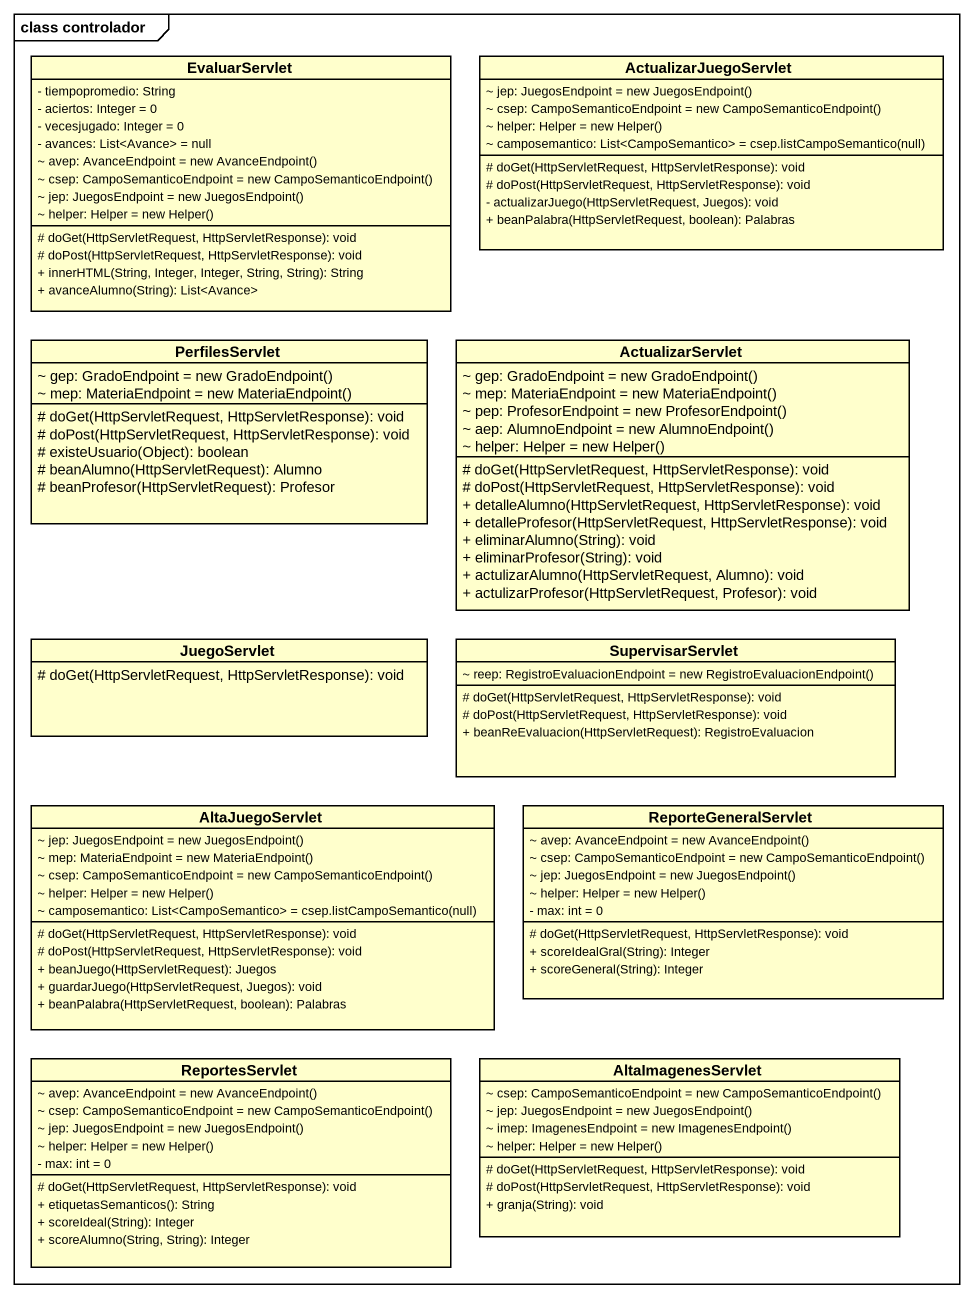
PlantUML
@startuml
mainframe class controlador
hide circle
hide empty members
skinparam classAttributeIconSize 0
class EvaluarServlet {
  - tiempopromedio: String
  - aciertos: Integer = 0
  - vecesjugado: Integer = 0
  - avances: List<Avance> = null
  {field} ~ avep: AvanceEndpoint = new AvanceEndpoint()
  {field} ~ csep: CampoSemanticoEndpoint = new CampoSemanticoEndpoint()
  {field} ~ jep: JuegosEndpoint = new JuegosEndpoint()
  {field} ~ helper: Helper = new Helper()
  # doGet(HttpServletRequest, HttpServletResponse): void
  # doPost(HttpServletRequest, HttpServletResponse): void
  + innerHTML(String, Integer, Integer, String, String): String
  + avanceAlumno(String): List<Avance>
}
class ActualizarJuegoServlet {
  {field} ~ jep: JuegosEndpoint = new JuegosEndpoint()
  {field} ~ csep: CampoSemanticoEndpoint = new CampoSemanticoEndpoint()
  {field} ~ helper: Helper = new Helper()
  {field} ~ camposemantico: List<CampoSemantico> = csep.listCampoSemantico(null)
  # doGet(HttpServletRequest, HttpServletResponse): void
  # doPost(HttpServletRequest, HttpServletResponse): void
  - actualizarJuego(HttpServletRequest, Juegos): void
  + beanPalabra(HttpServletRequest, boolean): Palabras
}
class PerfilesServlet {
  {field} ~ gep: GradoEndpoint = new GradoEndpoint()
  {field} ~ mep: MateriaEndpoint = new MateriaEndpoint()
  # doGet(HttpServletRequest, HttpServletResponse): void
  # doPost(HttpServletRequest, HttpServletResponse): void
  # existeUsuario(Object): boolean
  # beanAlumno(HttpServletRequest): Alumno
  # beanProfesor(HttpServletRequest): Profesor
}
class ActualizarServlet {
  {field} ~ gep: GradoEndpoint = new GradoEndpoint()
  {field} ~ mep: MateriaEndpoint = new MateriaEndpoint()
  {field} ~ pep: ProfesorEndpoint = new ProfesorEndpoint()
  {field} ~ aep: AlumnoEndpoint = new AlumnoEndpoint()
  {field} ~ helper: Helper = new Helper()
  # doGet(HttpServletRequest, HttpServletResponse): void
  # doPost(HttpServletRequest, HttpServletResponse): void
  + detalleAlumno(HttpServletRequest, HttpServletResponse): void
  + detalleProfesor(HttpServletRequest, HttpServletResponse): void
  + eliminarAlumno(String): void
  + eliminarProfesor(String): void
  + actulizarAlumno(HttpServletRequest, Alumno): void
  + actulizarProfesor(HttpServletRequest, Profesor): void
}
class JuegoServlet {
  # doGet(HttpServletRequest, HttpServletResponse): void
}
class SupervisarServlet {
  {field} ~ reep: RegistroEvaluacionEndpoint = new RegistroEvaluacionEndpoint()
  # doGet(HttpServletRequest, HttpServletResponse): void
  # doPost(HttpServletRequest, HttpServletResponse): void
  + beanReEvaluacion(HttpServletRequest): RegistroEvaluacion
}
class AltaJuegoServlet {
  {field} ~ jep: JuegosEndpoint = new JuegosEndpoint()
  {field} ~ mep: MateriaEndpoint = new MateriaEndpoint()
  {field} ~ csep: CampoSemanticoEndpoint = new CampoSemanticoEndpoint()
  {field} ~ helper: Helper = new Helper()
  {field} ~ camposemantico: List<CampoSemantico> = csep.listCampoSemantico(null)
  # doGet(HttpServletRequest, HttpServletResponse): void
  # doPost(HttpServletRequest, HttpServletResponse): void
  + beanJuego(HttpServletRequest): Juegos
  + guardarJuego(HttpServletRequest, Juegos): void
  + beanPalabra(HttpServletRequest, boolean): Palabras
}
class ReporteGeneralServlet {
  {field} ~ avep: AvanceEndpoint = new AvanceEndpoint()
  {field} ~ csep: CampoSemanticoEndpoint = new CampoSemanticoEndpoint()
  {field} ~ jep: JuegosEndpoint = new JuegosEndpoint()
  {field} ~ helper: Helper = new Helper()
  - max: int = 0
  # doGet(HttpServletRequest, HttpServletResponse): void
  + scoreIdealGral(String): Integer
  + scoreGeneral(String): Integer
}
class ReportesServlet {
  {field} ~ avep: AvanceEndpoint = new AvanceEndpoint()
  {field} ~ csep: CampoSemanticoEndpoint = new CampoSemanticoEndpoint()
  {field} ~ jep: JuegosEndpoint = new JuegosEndpoint()
  {field} ~ helper: Helper = new Helper()
  - max: int = 0
  # doGet(HttpServletRequest, HttpServletResponse): void
  + etiquetasSemanticos(): String
  + scoreIdeal(String): Integer
  + scoreAlumno(String, String): Integer
}
class AltaImagenesServlet {
  {field} ~ csep: CampoSemanticoEndpoint = new CampoSemanticoEndpoint()
  {field} ~ jep: JuegosEndpoint = new JuegosEndpoint()
  {field} ~ imep: ImagenesEndpoint = new ImagenesEndpoint()
  {field} ~ helper: Helper = new Helper()
  # doGet(HttpServletRequest, HttpServletResponse): void
  # doPost(HttpServletRequest, HttpServletResponse): void
  + granja(String): void
}
@enduml
